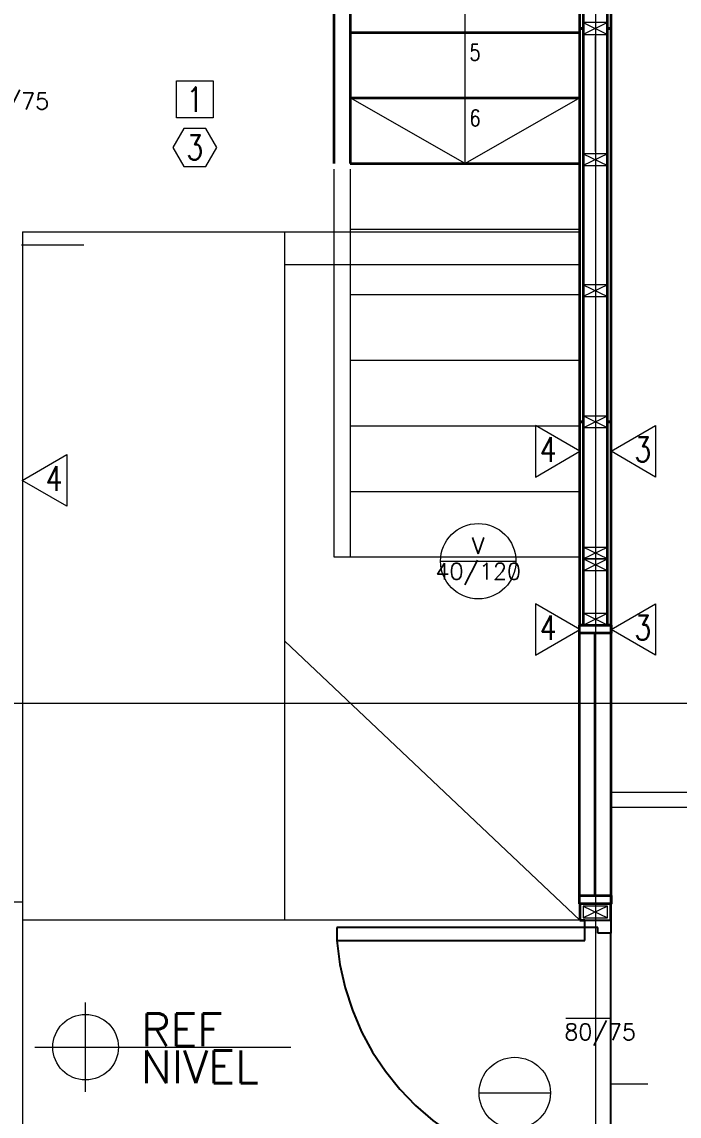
# Model space of a CAD drawing. Header units: metres. Extents: x -2 to 612, y -64 to 156.
# Drawn here: x 471.444 to 473.449, y 25.944 to 29.282 of the extents above; entities that cross this region are included whole.
import ezdxf
from ezdxf.enums import TextEntityAlignment as Align

# ---------------------------------------------------------------- set-up
doc = ezdxf.new("R2010")
doc.units = ezdxf.units.M
doc.header["$LTSCALE"] = 5
doc.header["$MEASUREMENT"] = 0
doc.linetypes.add('CENTER', pattern=[2, 1.25, -0.25, 0.25, -0.25])
doc.layers.get('0').update_dxf_attribs({"color": 30})
doc.layers.add('_AUX', color=210, linetype='Continuous', lineweight=18, plot=False)
for name, color, linetype, lineweight in [('A-ANNO-SYMB', 3, 'Continuous', 18), ('A-ANNO-TEXT', 3, 'Continuous', 18), ('A-DOOR-FULL', 4, 'Continuous', 25), ('A-DOOR-SYMB', 3, 'Continuous', 18), ('A-ELEV-IDEN', 3, 'Continuous', 18), ('A-ELEV-MBE1', 7, 'Continuous', 35), ('A-ELEV-MBE2', 4, 'Continuous', 25), ('A-FURN', 8, 'Continuous', 18), ('A-SECT-MCUT', 7, 'Continuous', 35), ('A-WALL-PATT', 8, 'Continuous', 18), ('A-WALL-STUD', 3, 'Continuous', 18)]:
    doc.layers.add(name, color=color, linetype=linetype, lineweight=lineweight)
doc.styles.add('E-ROMANS', font='romans.shx', dxfattribs={"width": 0.8})

# ---------------------------------------------------------------- blocks, each defined once
blk = doc.blocks.new('UGUI')
for p, q in [((-243.4605, 127.8342), (-243.4605, 129.1342)), ((-242.7605, 129.1342), (-243.4605, 129.1342)), ((-242.7605, 127.8342), (-242.7605, 129.1342)), ((-242.7605, 127.8342), (-243.4605, 127.8342))]:
    blk.add_line(p, q)

msp = doc.modelspace()

# ---------------------------------------------------------------- linework, layer by layer
at = {"layer": '_AUX'}
msp.add_line((471.44261, 28.60153), (471.63308, 28.60153), dxfattribs=at)
at = {"layer": 'A-ANNO-SYMB'}
for p, q in [((473.19311, 33.22033), (473.19311, 21.94692)), ((471.4456, 28.64153), (473.1456, 28.64153)), ((471.4456, 28.64153), (471.4456, 26.54153)), ((472.2456, 28.54153), (472.2456, 28.64153)), ((472.2456, 28.64153), (473.1456, 28.64153)), ((472.2456, 28.54153), (472.2456, 28.64153)), ((478.32254, 27.20204), (455.48822, 27.20204)), ((472.2456, 26.54153), (471.4456, 26.54153)), ((472.2456, 26.54153), (471.5456, 26.54153)), ((471.6381, 26.01822), (471.6381, 26.28997)), ((471.48362, 26.1541), (472.26474, 26.1541))]:
    msp.add_line(p, q, dxfattribs=at)
msp.add_lwpolyline([(473.35319, 26.04153), (473.2406, 26.04153), (473.2406, 26.24153), (473.10319, 26.24153)], dxfattribs=at)
msp.add_circle((471.6381, 26.1541), 0.1, dxfattribs=at)
at = {"layer": 'A-ANNO-TEXT'}
for points in [[(471.91528, 29.10137), (472.02778, 29.10137), (472.02778, 28.98887), (471.91528, 28.98887)], [(472.0052, 28.84019), (472.03886, 28.8985), (472.0052, 28.95681), (471.93787, 28.95681), (471.9042, 28.8985), (471.93787, 28.84019)], [(473.14611, 27.9717), (473.01025, 28.05014), (473.01025, 27.89326)], [(473.2411, 27.9717), (473.37697, 28.05014), (473.37696, 27.89326)], [(471.44511, 27.88303), (471.58098, 27.96147), (471.58097, 27.80459)], [(473.14611, 27.42807), (473.01025, 27.5065), (473.01025, 27.34963)], [(473.2411, 27.42807), (473.37697, 27.5065), (473.37696, 27.34963)]]:
    msp.add_lwpolyline(points, close=True, dxfattribs=at)
at = {"layer": 'A-DOOR-FULL', "linetype": 'CENTER'}
for points in [[(473.1606, 26.51931), (473.1606, 26.54153), (473.2406, 26.54153), (473.2406, 26.50153), (473.2006, 26.50153), (473.2006, 26.51931), (473.1606, 26.51931)], [(472.40505, 26.47931), (473.1606, 26.47931), (473.1606, 26.51931), (472.40505, 26.51931), (472.40505, 26.47931)]]:
    msp.add_lwpolyline(points, dxfattribs=at)
msp.add_arc((473.17805, 26.53885), 0.77529, 184.40465, 268.71036, dxfattribs=at)
at = {"layer": 'A-DOOR-SYMB'}
for points in [[(472.72096, 27.63653), (472.95096, 27.63653)], [(472.83864, 26.01451), (473.05614, 26.01451)]]:
    msp.add_lwpolyline(points, dxfattribs=at)
for centre, radius in [((472.83596, 27.63653), 0.115), ((472.94739, 26.01451), 0.10875)]:
    msp.add_circle(centre, radius, dxfattribs=at)
at = {"layer": 'A-ELEV-IDEN'}
for p, q in [((472.39561, 28.83177), (472.39561, 27.64953)), ((472.44561, 28.83177), (472.44561, 27.64953)), ((472.39561, 27.64953), (473.14561, 27.64953)), ((473.2411, 26.93153), (476.25261, 26.93153)), ((473.2411, 26.88653), (476.25261, 26.88653))]:
    msp.add_line(p, q, dxfattribs=at)
for points in [[(472.79561, 28.84953), (472.79561, 29.79953), (472.44561, 29.79953)], [(473.14561, 29.04953), (472.79561, 28.84953), (472.44561, 29.04953)], [(472.44561, 28.64953), (473.14561, 28.64953)], [(472.44561, 28.44953), (473.14561, 28.44953)], [(472.44561, 28.24953), (473.14561, 28.24953)], [(472.44561, 28.04953), (473.14561, 28.04953)], [(472.44561, 27.84953), (473.14561, 27.84953)]]:
    msp.add_lwpolyline(points, dxfattribs=at)
at = {"layer": 'A-ELEV-MBE1'}
for p, q in [((472.39561, 29.44953), (472.39561, 28.84953)), ((472.44561, 29.44953), (472.44561, 28.84953)), ((473.1451, 26.59154), (473.1451, 27.44154)), ((473.2411, 26.59154), (473.2411, 27.44154))]:
    msp.add_line(p, q, dxfattribs=at)
at = {"layer": 'A-ELEV-MBE1', "linetype": 'Continuous'}
msp.add_line((473.1926, 26.61654), (473.19261, 27.41603), dxfattribs=at)
at = {"layer": 'A-ELEV-MBE1'}
for points in [[(472.44561, 29.24953), (473.14561, 29.24953)], [(472.44561, 29.04953), (473.14561, 29.04953)], [(472.44561, 28.84953), (473.14561, 28.84953)]]:
    msp.add_lwpolyline(points, dxfattribs=at)
for points in [[(473.1451, 27.41654), (473.1451, 27.44154), (473.2411, 27.44154), (473.2411, 27.41654)], [(473.1451, 26.59154), (473.1451, 26.61654), (473.2411, 26.61654), (473.2411, 26.59154)]]:
    msp.add_lwpolyline(points, close=True, dxfattribs=at)
at = {"layer": 'A-ELEV-MBE2'}
msp.add_line((473.2406, 25.78153), (473.2406, 26.50153), dxfattribs=at)
at = {"layer": 'A-FURN'}
for p, q in [((472.2456, 28.54153), (473.1456, 28.54153)), ((472.2456, 26.54153), (472.2456, 28.54153)), ((473.1456, 28.54153), (473.1456, 26.54153)), ((473.1456, 26.54153), (472.2456, 27.39255)), ((472.2456, 26.54153), (472.2456, 26.54153)), ((473.1456, 26.54153), (472.2456, 26.54153))]:
    msp.add_line(p, q, dxfattribs=at)
at = {"layer": 'A-SECT-MCUT'}
for p, q in [((473.14564, 26.59153), (473.14564, 26.54153)), ((473.2406, 26.54153), (473.2406, 26.59153)), ((473.14564, 26.54153), (473.1606, 26.54153))]:
    msp.add_line(p, q, dxfattribs=at)
for points in [[(473.24059, 30.23852), (473.24059, 29.26153), (473.23059, 29.26153), (473.23059, 30.23852)], [(473.15561, 30.15353), (473.15561, 29.26153), (473.14561, 29.26153), (473.14561, 30.15353)], [(473.15561, 29.26153), (473.1556, 28.06153), (473.1456, 28.06153), (473.14561, 29.26153)], [(473.2406, 29.26153), (473.2406, 28.06153), (473.2306, 28.06153), (473.2306, 29.26153)], [(473.15562, 28.06154), (473.15562, 27.44154), (473.14562, 27.44154), (473.14562, 28.06154)], [(473.24061, 28.06154), (473.24062, 27.44154), (473.23062, 27.44154), (473.23061, 28.06154)]]:
    msp.add_lwpolyline(points, close=True, dxfattribs=at)
at = {"layer": 'A-WALL-PATT', "ltscale": 0.1}
for p, q in [((473.19309, 29.23654), (473.19309, 28.88654)), ((473.19311, 28.83654), (473.19311, 28.48654)), ((473.19311, 28.43654), (473.1931, 28.08654)), ((473.19311, 28.03654), (473.1931, 27.68654)), ((473.19311, 27.60754), (473.19311, 27.47754))]:
    msp.add_line(p, q, dxfattribs=at)
at = {"layer": 'A-WALL-STUD'}
for p, q in [((473.23059, 29.27953), (473.15559, 29.24353)), ((473.15559, 29.27953), (473.23059, 29.24353)), ((473.23061, 28.87953), (473.15561, 28.84353)), ((473.15561, 28.87953), (473.23061, 28.84353)), ((473.23061, 28.47953), (473.15561, 28.44353)), ((473.15561, 28.47953), (473.23061, 28.44353)), ((473.2306, 28.04354), (473.1556, 28.07954)), ((473.1556, 28.04354), (473.2306, 28.07954)), ((473.2306, 27.64354), (473.1556, 27.67954)), ((473.1556, 27.64354), (473.2306, 27.67954)), ((473.2306, 27.60754), (473.1556, 27.64354)), ((473.1556, 27.60754), (473.2306, 27.64354)), ((473.23062, 27.44154), (473.15562, 27.47754)), ((473.15562, 27.44154), (473.23062, 27.47754)), ((473.23061, 26.58454), (473.15561, 26.54854)), ((473.15561, 26.58454), (473.23061, 26.54854))]:
    msp.add_line(p, q, dxfattribs=at)
for points in [[(473.23059, 29.27953), (473.15559, 29.27953), (473.15559, 29.24353), (473.23059, 29.24353)], [(473.23061, 28.87953), (473.15561, 28.87953), (473.15561, 28.84353), (473.23061, 28.84353)], [(473.23061, 28.47953), (473.15561, 28.47953), (473.15561, 28.44353), (473.23061, 28.44353)], [(473.2306, 28.04354), (473.1556, 28.04354), (473.1556, 28.07954), (473.2306, 28.07954)], [(473.2306, 27.64354), (473.1556, 27.64354), (473.1556, 27.67954), (473.2306, 27.67954)], [(473.2306, 27.60754), (473.1556, 27.60754), (473.1556, 27.64354), (473.2306, 27.64354)], [(473.23062, 27.44154), (473.15562, 27.44154), (473.15562, 27.47754), (473.23062, 27.47754)], [(473.23061, 26.58454), (473.15561, 26.58454), (473.15561, 26.54854), (473.23061, 26.54854)]]:
    msp.add_lwpolyline(points, close=True, dxfattribs=at)

# ---------------------------------------------------------------- block references
at = {"layer": 'A-ANNO-SYMB', "xscale": -1, "rotation": 270}
msp.add_blockref('UGUI', (342.31142, 269.35796), dxfattribs=at)

# ---------------------------------------------------------------- texts
at = {"layer": 'A-ANNO-TEXT', "attachment_point": 5, "style": 'E-ROMANS'}
for s, insert, char_height, rotation in [('\\pi-0.3,l0.3,t0.3;5', (472.82617, 29.18844), 0.05, 0.00048), ('\\pi-0.45,l0.45,t0.45;1', (471.97153, 29.04512), 0.075, 0.00048), ('\\pi-0.3,l0.3,t0.3;6', (472.82617, 28.98844), 0.05, 0.00048), ('\\pi-0.45,l0.45,t0.45;3', (471.97153, 28.8985), 0.075, 0.00048), ('\\pi-0.45,l0.45,t0.45;4', (473.0492, 27.97735), 0.075, 0.00048), ('\\pi-0.45,l0.45,t0.45;3', (473.33801, 27.97735), 0.075, 359.99952), ('\\pi-0.45,l0.45,t0.45;4', (471.54202, 27.88869), 0.075, 359.99952), ('\\pi-0.45,l0.45,t0.45;4', (473.0492, 27.43372), 0.075, 0.00048), ('\\pi-0.45,l0.45,t0.45;3', (473.33801, 27.43372), 0.075, 359.99952)]:
    msp.add_mtext(s, dxfattribs=dict(at, insert=insert, char_height=char_height, rotation=rotation))
at = {"layer": 'A-ANNO-TEXT', "style": 'E-ROMANS'}
for tag, text, p in [('80/75', 'x/x', (471.41794, 29.06468)), ('40/120', 'xx/xxx', (472.83596, 27.63057)), ('80/75', 'x/x', (473.20767, 26.22563))]:
    msp.add_attdef(tag, text=text, height=0.05, dxfattribs=at).set_placement(p, align=Align.TOP_CENTER)
msp.add_attdef('V', text='V', height=0.05, dxfattribs=at).set_placement((472.83596, 27.64398), align=Align.BOTTOM_CENTER)
msp.add_attdef('REF', text='', height=0.1, dxfattribs=at).set_placement((471.80775, 26.12699), align=Align.BOTTOM_LEFT)
msp.add_attdef('NIVEL', text='%%P0,00', height=0.1, dxfattribs=at).set_placement((471.80695, 26.14414), align=Align.TOP_LEFT)

doc.saveas('drawing.dxf')
